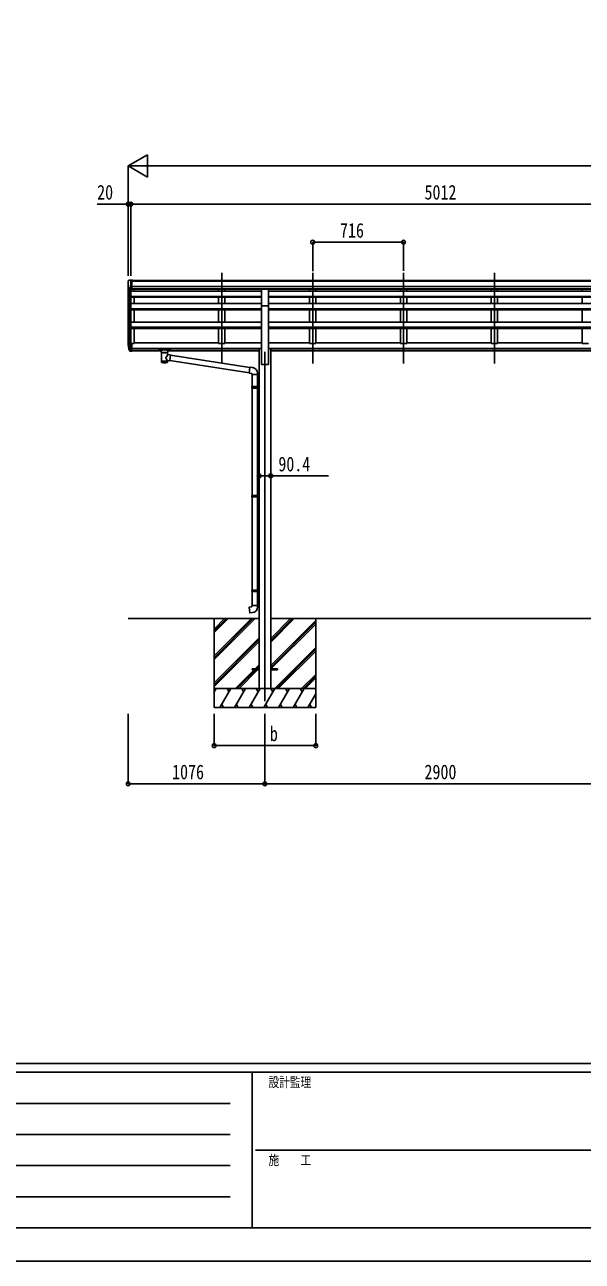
# Model space of a CAD drawing. Units: millimetres, scale not verified. Extents: x -14718 to 14718, y -10395 to 10395.
# Drawn here: x -6359 to -1968, y -10395 to -664 of the extents above; entities that cross this region are included whole.
import ezdxf
from ezdxf.enums import TextEntityAlignment as Align

# ---------------------------------------------------------------- set-up
doc = ezdxf.new("R2010")
doc.units = ezdxf.units.MM
doc.header["$LTSCALE"] = 40
for name, color, linetype in [('0-3_YKK_12', 2, 'Continuous'), ('0-4_YKK_13', 4, 'Continuous'), ('0-5_YKK_A1', 4, 'Continuous'), ('0-6_YKK_D', 6, 'Continuous'), ('0-7_YKK_ZWAK', 7, 'Continuous')]:
    doc.layers.add(name, color=color, linetype=linetype)
doc.styles.add('ＭＳ ゴシック', font='')
doc.styles.get('ＭＳ ゴシック').set_extended_font_data('MS Gothic')

msp = doc.modelspace()

# ---------------------------------------------------------------- linework, layer by layer
at = {"layer": '0-3_YKK_12'}
for p, q in [((-4807.43, -3331.29), (-4807.43, -2616.41)), ((-4091.43, -3331.29), (-4091.43, -2616.41)), ((-3375.43, -3331.29), (-3375.43, -2616.41)), ((-2659.43, -3331.29), (-2659.43, -2616.41)), ((-4467.43, -3237.5), (-4467.43, -5987.5))]:
    msp.add_line(p, q, dxfattribs=at)
at = {"layer": '0-4_YKK_13'}
for p, q in [((-5545.43, -2683.4), (-5545.43, -2684.03)), ((-5538.52, -2674.6), (-5542.59, -2680.4)), ((-5535.43, -2674.03), (-5537.76, -2674.17)), ((-5535.43, -2674.03), (-5516.93, -2674.03)), ((-5523.43, -2747.01), (-5523.43, -2674.03)), ((-5516.93, -2674.03), (-5506.93, -2674.12)), ((-5516.93, -2746.01), (-5516.93, -2674.03)), ((-5506.93, -2675.63), (-5506.93, -2674.12)), ((-5531.05, -2745.2), (-5540.33, -2729.13)), ((-5523.43, -2747.01), (-5528.64, -2746.7)), ((-5516.93, -2746.01), (-5523.43, -2746.01)), ((-4439.93, -2744.27), (-4494.93, -2744.27)), ((-4494.93, -2875.97), (-4494.93, -2744.27)), ((-4439.93, -2875.97), (-4439.93, -2744.27)), ((-4494.93, -2875.97), (-4439.93, -2875.97)), ((-5541.04, -3198.24), (-5530.87, -3217.42)), ((-5529.86, -3216.17), (-5539.62, -3197.75)), ((-5523.43, -3172.2), (-5523.43, -3234.09)), ((-5516.93, -3172.2), (-5523.43, -3172.2)), ((-5516.93, -3210.52), (-5523.43, -3210.52)), ((-5516.93, -3172.2), (-5516.93, -3233.27)), ((-5538.45, -3215.1), (-5530.87, -3232.59)), ((-5523.43, -3216.92), (-5528.56, -3216.92)), ((-5523.43, -3218.92), (-5528.28, -3218.92)), ((-5523.43, -3234.09), (-5528.28, -3234.09)), ((-5516.93, -3215.92), (-5523.43, -3215.92)), ((-5516.93, -3233.27), (-5523.43, -3233.27)), ((-5301.93, -3218.98), (-5301.93, -3229.74)), ((-5301.93, -3219.17), (-5301.93, -3220.71)), ((-5299.93, -3218.31), (-5216.93, -3218.31)), ((-5299.93, -3220.49), (-5216.93, -3220.49)), ((-5299.93, -3230.4), (-5285.43, -3230.4)), ((-5285.43, -3237.21), (-5285.43, -3226.93)), ((-5281.33, -3241.71), (-5281.35, -3322)), ((-5235.53, -3259.28), (-5235.53, -3241.7)), ((-5210.31, -3263.19), (-5235.53, -3259.28)), ((-5235.51, -3322), (-5235.53, -3305.37)), ((-5235.53, -3305.63), (-5217.33, -3308.45)), ((-5231.43, -3237.21), (-5231.43, -3226.93)), ((-5231.43, -3230.4), (-5216.93, -3230.4)), ((-5210.31, -3263.19), (-5217.33, -3308.45)), ((-4590.13, -3403.97), (-5217.06, -3306.71)), ((-5214.93, -3218.98), (-5214.93, -3229.74)), ((-4586.47, -3362.04), (-5210.62, -3265.21)), ((-4565.71, -3361.81), (-4586.55, -3359.99)), ((-4570.63, -3417.56), (-4524.63, -3417.56)), ((-4568.63, -3417.56), (-4568.63, -3511.56)), ((-4526.63, -3417.56), (-4526.63, -3509)), ((-4524.63, -3417.56), (-4524.63, -3406.64)), ((-4570.63, -3513.56), (-4569.63, -3511.56)), ((-4570.63, -3513.56), (-4526.63, -3513.56)), ((-4570.63, -3513.56), (-4570.63, -3521.56)), ((-4570.63, -3521.56), (-4526.63, -3521.56)), ((-4570.63, -3521.56), (-4569.63, -3523.56)), ((-4569.63, -3511.56), (-4526.63, -3511.56)), ((-4569.63, -3523.56), (-4526.63, -3523.56)), ((-4568.63, -3523.56), (-4568.63, -4367.74)), ((-4531.11, -3513.56), (-4531.54, -3511.56)), ((-4528.63, -3509.06), (-4512.63, -3508.59)), ((-4528.63, -3511.06), (-4528.63, -3509.06)), ((-4528.63, -3511.06), (-4526.63, -3511.06)), ((-4528.63, -3526.06), (-4528.63, -3524.06)), ((-4528.63, -3526.06), (-4512.63, -3526.53)), ((-4526.63, -3526.12), (-4526.63, -4365.19)), ((-4512.63, -3508.59), (-4512.63, -3526.53)), ((-4570.63, -4369.74), (-4569.63, -4367.74)), ((-4570.63, -4369.74), (-4526.63, -4369.74)), ((-4570.63, -4369.74), (-4570.63, -4377.74)), ((-4570.63, -4377.74), (-4526.63, -4377.74)), ((-4570.63, -4377.74), (-4569.63, -4379.74)), ((-4569.63, -4367.74), (-4526.63, -4367.74)), ((-4531.11, -4369.74), (-4531.54, -4367.74)), ((-4528.63, -4365.24), (-4512.63, -4364.77)), ((-4528.63, -4367.24), (-4528.63, -4365.24)), ((-4528.63, -4367.24), (-4526.63, -4367.24)), ((-4512.63, -4364.77), (-4512.63, -4382.71)), ((-4569.63, -4379.74), (-4526.63, -4379.74)), ((-4568.63, -4379.74), (-4568.63, -5112.9)), ((-4528.63, -4382.24), (-4528.63, -4380.24)), ((-4528.63, -4382.24), (-4512.63, -4382.71)), ((-4526.63, -4382.3), (-4526.63, -5110.35)), ((-4570.63, -5114.9), (-4569.63, -5112.9)), ((-4570.63, -5114.9), (-4526.63, -5114.9)), ((-4570.63, -5114.9), (-4570.63, -5122.9)), ((-4570.63, -5122.9), (-4526.63, -5122.9)), ((-4570.63, -5122.9), (-4569.63, -5124.9)), ((-4569.63, -5112.9), (-4526.63, -5112.9)), ((-4569.63, -5124.9), (-4526.63, -5124.9)), ((-4568.63, -5124.9), (-4568.63, -5234.9)), ((-4531.11, -5114.9), (-4531.54, -5112.9)), ((-4528.63, -5110.4), (-4512.63, -5109.93)), ((-4528.63, -5112.4), (-4528.63, -5110.4)), ((-4528.63, -5112.4), (-4526.63, -5112.4)), ((-4528.63, -5127.4), (-4528.63, -5125.4)), ((-4528.63, -5127.4), (-4512.63, -5127.87)), ((-4526.63, -5127.46), (-4526.63, -5234.9)), ((-4512.63, -5109.93), (-4512.63, -5127.87)), ((-4570.63, -5234.9), (-4524.63, -5234.9)), ((-4570.63, -5244.9), (-4570.63, -5234.9)), ((-4524.63, -5234.9), (-4524.63, -5245.82)), ((-4567.43, -5733), (-4567.43, -5742)), ((-4512.63, -5733), (-4567.43, -5733)), ((-4367.43, -5733), (-4422.23, -5733)), ((-4367.43, -5733), (-4367.43, -5742)), ((-4512.63, -5742), (-4567.43, -5742)), ((-4367.43, -5742), (-4422.23, -5742))]:
    msp.add_line(p, q, dxfattribs=at)
for points in [[(-5301.93, -3218.98), (-5301.89, -3218.78), (-5301.81, -3218.65), (-5301.71, -3218.55), (-5301.61, -3218.49), (-5301.49, -3218.45), (-5301.2, -3218.38), (-5300.71, -3218.34), (-5300.16, -3218.32), (-5299.93, -3218.31)], [(-5301.93, -3229.74), (-5301.89, -3229.93), (-5301.81, -3230.07), (-5301.71, -3230.16), (-5301.61, -3230.22), (-5301.49, -3230.27), (-5301.2, -3230.33), (-5300.71, -3230.38), (-5300.16, -3230.4), (-5299.93, -3230.4)], [(-5285.39, -3237.15), (-5285.42, -3237.51), (-5285.17, -3238.47), (-5284.65, -3239.35), (-5283.85, -3240.19), (-5282.73, -3240.99), (-5281.33, -3241.71)], [(-5235.53, -3241.7), (-5235.3, -3241.61), (-5233.94, -3240.87), (-5232.83, -3240.02), (-5232.07, -3239.16), (-5231.61, -3238.26), (-5231.44, -3237.37)], [(-5216.93, -3218.31), (-5216.58, -3218.32), (-5216.05, -3218.34), (-5215.6, -3218.4), (-5215.29, -3218.47), (-5215.13, -3218.57), (-5215.01, -3218.71), (-5214.94, -3218.89), (-5214.93, -3218.98)], [(-5216.93, -3230.4), (-5216.58, -3230.4), (-5216.05, -3230.37), (-5215.6, -3230.32), (-5215.29, -3230.24), (-5215.13, -3230.15), (-5215.01, -3230.01), (-5214.94, -3229.83), (-5214.93, -3229.74)], [(-4586.55, -3359.99), (-4590.55, -3405.81), (-4570.63, -3407.56), (-4570.63, -3417.56)], [(-4531.11, -3513.56), (-4531.11, -3521.56), (-4531.54, -3523.56)], [(-4528.63, -3524.06), (-4526.63, -3524.06), (-4526.63, -3511.06)], [(-4531.11, -4369.74), (-4531.11, -4377.74), (-4531.54, -4379.74)], [(-4528.63, -4380.24), (-4526.63, -4380.24), (-4526.63, -4367.24)], [(-4531.11, -5114.9), (-4531.11, -5122.9), (-4531.54, -5124.9)], [(-4528.63, -5125.4), (-4526.63, -5125.4), (-4526.63, -5112.4)], [(-4565.71, -5290.65), (-4586.55, -5292.47), (-4590.55, -5246.65), (-4570.63, -5244.9)]]:
    msp.add_lwpolyline(points, dxfattribs=at)
for centre, radius, start, end in [((-5542.43, -2683.4), 3, 93, 180), ((-5343.43, -2684.03), 202, 180, 192.90261), ((-5537.7, -2675.17), 1, 93.5, 145), ((-5528.46, -2743.7), 3, 210, 266.5), ((-5454.77, -3176.08), 89.07, 174.49576, 194.41188), ((-5455.48, -3171.8), 88.05, 177.22392, 197.21071), ((-5410.21, -3179.02), 133.22, 183.27987, 195.71302), ((-5528.28, -3215.92), 3, 210, 270), ((-5528.28, -3231.09), 3, 210, 270), ((-5528.56, -3215.42), 1.5, 210, 270), ((-4569.63, -3406.64), 45, 0, 85), ((-4569.63, -5245.82), 45, 275, 0)]:
    msp.add_arc(centre, radius, start, end, dxfattribs=at)
for centre, major_axis, ratio, start_param, end_param in [((-5299.93, -3220.71), (2, 0), 0.109601, 1.5707963, 3.1415927), ((-5258.43, -3226.93), (27, 0), 0.122176, 6.2831853, 9.424778), ((-5258.42, -3242.16), (-22.91, 0.42), 0.072511, 0.0008029, 1.5715993), ((-5258.42, -3243.79), (-22.91, 0.42), 0.072511, 0.0008029, 1.5715993), ((-5258.44, -3242.16), (22.92, 0.42), 0.07247, 4.71158, 6.2823764), ((-5258.44, -3243.79), (22.92, 0.42), 0.07247, 4.71158, 6.2823764), ((-5258.43, -3285.82), (-22.81, -26.62), 0.234429, 1.6855472, 3.1268519), ((-5255.88, -3283.18), (20.32, -22.25), 0.045535, 0.0389954, 1.3075346), ((-5247.43, -3237.21), (16, 0), 0.361356, 6.2636979, 6.2831853), ((-5216.93, -3220.71), (2, 0), 0.109601, 0, 1.5707963), ((-5258.43, -3322), (22.92, 0), 0.101955, 3.1415499, 6.2833984), ((-5258.43, -3309.56), (22.91, 0), 0.122865, 3.1415927, 6.2831853)]:
    msp.add_ellipse(centre, major_axis=major_axis, ratio=ratio, start_param=start_param, end_param=end_param, dxfattribs=at)
at = {"layer": '0-5_YKK_A1'}
for p, q in [((-5543.43, -3176.07), (-5543.43, -2712.38)), ((-5516.93, -2675.63), (-527.93, -2675.63)), ((-5516.93, -2680.98), (-527.93, -2680.98)), ((-5516.93, -2724.51), (-517.93, -2724.51)), ((-5539.15, -2731.18), (-5539.15, -3198.64)), ((-5529.43, -2746.54), (-5529.43, -3216.64)), ((-5523.43, -2747.01), (-5523.43, -3172.2)), ((-4494.93, -2760.41), (-5523.43, -2760.41)), ((-5523.43, -2802.11), (-4494.93, -2802.11)), ((-5523.43, -2803.8), (-4494.93, -2803.8)), ((-5523.43, -2808.21), (-4494.93, -2808.21)), ((-5516.93, -2742.18), (-517.93, -2742.18)), ((-4494.93, -2744.55), (-5516.93, -2744.55)), ((-5498.43, -2744.55), (-5498.43, -2760.41)), ((-5498.43, -2808.21), (-5498.43, -2859.18)), ((-4832.43, -2744.64), (-4832.43, -2760.41)), ((-4832.43, -2808.21), (-4832.43, -2859.18)), ((-4782.43, -2744.64), (-4782.43, -2760.41)), ((-4782.43, -2808.21), (-4782.43, -2859.18)), ((-4439.93, -2744.55), (-1594.93, -2744.55)), ((-1594.93, -2760.41), (-4439.93, -2760.41)), ((-4439.93, -2802.11), (-1594.93, -2802.11)), ((-4439.93, -2803.8), (-1594.93, -2803.8)), ((-4439.93, -2808.21), (-1594.93, -2808.21)), ((-4116.43, -2744.64), (-4116.43, -2760.41)), ((-4116.43, -2808.21), (-4116.43, -2859.18)), ((-4066.43, -2744.64), (-4066.43, -2760.41)), ((-4066.43, -2808.21), (-4066.43, -2859.18)), ((-3400.43, -2744.64), (-3400.43, -2760.41)), ((-3400.43, -2808.21), (-3400.43, -2859.18)), ((-3350.43, -2744.64), (-3350.43, -2760.41)), ((-3350.43, -2808.21), (-3350.43, -2859.18)), ((-2684.43, -2744.64), (-2684.43, -2760.41)), ((-2684.43, -2808.21), (-2684.43, -2859.18)), ((-2634.43, -2744.64), (-2634.43, -2760.41)), ((-2634.43, -2808.21), (-2634.43, -2859.18)), ((-1968.43, -2744.64), (-1968.43, -2760.41)), ((-1968.43, -2808.21), (-1968.43, -2859.18)), ((-5523.43, -2859.18), (-4494.93, -2859.18)), ((-5523.43, -2899.83), (-4494.93, -2899.83)), ((-5523.43, -2901.52), (-4494.93, -2901.52)), ((-5523.27, -2908.24), (-4494.93, -2908.24)), ((-5498.43, -2908.24), (-5498.43, -3004.93)), ((-4832.43, -2908.24), (-4832.43, -3004.93)), ((-4782.43, -2908.24), (-4782.43, -3004.93)), ((-4494.93, -3337.5), (-4494.93, -2875.97)), ((-4439.93, -2859.18), (-1594.93, -2859.18)), ((-4439.93, -3337.5), (-4439.93, -2875.97)), ((-4439.93, -2899.83), (-1594.93, -2899.83)), ((-4439.93, -2901.52), (-1594.93, -2901.52)), ((-4439.93, -2908.24), (-1594.93, -2908.24)), ((-4116.43, -2908.24), (-4116.43, -3004.93)), ((-4066.43, -2908.24), (-4066.43, -3004.93)), ((-3400.43, -2908.24), (-3400.43, -3004.93)), ((-3350.43, -2908.24), (-3350.43, -3004.93)), ((-2684.43, -2908.24), (-2684.43, -3004.93)), ((-2634.43, -2908.24), (-2634.43, -3004.93)), ((-1968.43, -2908.24), (-1968.43, -3004.93)), ((-5523.43, -3004.93), (-4494.93, -3004.93)), ((-4439.93, -3004.93), (-1594.93, -3004.93)), ((-4494.93, -3044.39), (-5523.43, -3044.39)), ((-4494.93, -3046.07), (-5523.43, -3046.07)), ((-4494.93, -3055.11), (-5523.43, -3055.11)), ((-5498.43, -3055.11), (-5498.43, -3173.03)), ((-4832.43, -3055.11), (-4832.43, -3173.03)), ((-4782.43, -3055.11), (-4782.43, -3173.03)), ((-1594.93, -3044.39), (-4439.93, -3044.39)), ((-1594.93, -3046.07), (-4439.93, -3046.07)), ((-1594.93, -3055.11), (-4439.93, -3055.11)), ((-4116.43, -3055.11), (-4116.43, -3173.03)), ((-4066.43, -3055.11), (-4066.43, -3173.03)), ((-3400.43, -3055.11), (-3400.43, -3173.03)), ((-3350.43, -3055.11), (-3350.43, -3173.03)), ((-2684.43, -3055.11), (-2684.43, -3173.03)), ((-2634.43, -3055.11), (-2634.43, -3173.03)), ((-1968.43, -3055.11), (-1968.43, -3173.03)), ((-5516.93, -3173.03), (-5498.43, -3173.03)), ((-5498.43, -3168.23), (-4832.43, -3168.23)), ((-4832.43, -3173.03), (-4782.43, -3173.03)), ((-4782.43, -3168.23), (-4494.93, -3168.23)), ((-4512.63, -3211.12), (-4512.63, -5887.5)), ((-4512.63, -3211.12), (-4494.93, -3211.12)), ((-4439.93, -3168.23), (-4116.43, -3168.23)), ((-4439.93, -3211.12), (-4422.23, -3211.12)), ((-4422.23, -3211.12), (-4422.23, -5887.5)), ((-4116.43, -3173.03), (-4066.43, -3173.03)), ((-4066.43, -3168.23), (-3400.43, -3168.23)), ((-3400.43, -3173.03), (-3350.43, -3173.03)), ((-3350.43, -3168.23), (-2684.43, -3168.23)), ((-2684.43, -3173.03), (-2634.43, -3173.03)), ((-2634.43, -3168.23), (-1968.43, -3168.23)), ((-1968.43, -3173.03), (-1918.43, -3173.03)), ((-5516.93, -3212.54), (-4512.63, -3212.54)), ((-5516.93, -3213.92), (-4512.63, -3213.92)), ((-5516.93, -3231.09), (-5285.43, -3231.09)), ((-5231.43, -3231.09), (-4512.63, -3231.09)), ((-4422.23, -3212.54), (-1612.63, -3212.54)), ((-4422.23, -3213.92), (-1612.63, -3213.92)), ((-4422.23, -3231.09), (-1612.63, -3231.09)), ((-4494.93, -3337.5), (-4439.93, -3337.5)), ((-5543.43, -5337.5), (-4512.63, -5337.5)), ((-4867.43, -5337.5), (-4867.43, -6037.5)), ((-4867.43, -5631.68), (-4573.25, -5337.5)), ((-4867.43, -5645.82), (-4559.11, -5337.5)), ((-4867.43, -5659.96), (-4544.97, -5337.5)), ((-4867.43, -5447.83), (-4757.1, -5337.5)), ((-4867.43, -5433.69), (-4771.24, -5337.5)), ((-4867.43, -5419.55), (-4785.38, -5337.5)), ((-4422.23, -5337.5), (-1612.63, -5337.5)), ((-4422.23, -5523.13), (-4236.6, -5337.5)), ((-4422.23, -5508.99), (-4250.74, -5337.5)), ((-4422.23, -5494.85), (-4264.88, -5337.5)), ((-4067.43, -5337.5), (-4067.43, -6037.5)), ((-4422.23, -5706.98), (-4067.43, -5352.18)), ((-4422.23, -5721.12), (-4067.43, -5366.32)), ((-4419.97, -5733), (-4067.43, -5380.46)), ((-4867.43, -5843.81), (-4512.63, -5489.01)), ((-4867.43, -5857.95), (-4512.63, -5503.15)), ((-4867.43, -5872.09), (-4512.63, -5517.29)), ((-4390.62, -5887.5), (-4067.43, -5564.31)), ((-4376.48, -5887.5), (-4067.43, -5578.45)), ((-4362.34, -5887.5), (-4067.43, -5592.59)), ((-4544.49, -5733), (-4512.63, -5701.14)), ((-4530.35, -5733), (-4512.63, -5715.28)), ((-4516.2, -5733), (-4512.63, -5729.43)), ((-4698.99, -5887.5), (-4553.49, -5742)), ((-4684.85, -5887.5), (-4539.35, -5742)), ((-4670.7, -5887.5), (-4525.2, -5742)), ((-4178.49, -5887.5), (-4067.43, -5776.44)), ((-4164.35, -5887.5), (-4067.43, -5790.58)), ((-4150.2, -5887.5), (-4067.43, -5804.73)), ((-4067.43, -5887.5), (-4867.43, -5887.5)), ((-4867.43, -5915), (-4851.55, -5887.5)), ((-4822.68, -6037.5), (-4736.08, -5887.5)), ((-4751.08, -5913.48), (-4766.08, -5887.5)), ((-4707.21, -6037.5), (-4620.61, -5887.5)), ((-4635.61, -5913.48), (-4650.61, -5887.5)), ((-4591.74, -6037.5), (-4505.14, -5887.5)), ((-4520.14, -5913.48), (-4535.14, -5887.5)), ((-4476.27, -6037.5), (-4389.67, -5887.5)), ((-4404.67, -5913.48), (-4419.67, -5887.5)), ((-4360.8, -6037.5), (-4274.2, -5887.5)), ((-4289.2, -5913.48), (-4304.2, -5887.5)), ((-4245.33, -6037.5), (-4158.73, -5887.5)), ((-4188.73, -5887.5), (-4173.73, -5913.48)), ((-4129.86, -6037.5), (-4067.43, -5929.36)), ((-4073.26, -5887.5), (-4067.43, -5897.6)), ((-4807.69, -6011.52), (-4792.69, -6037.5)), ((-4692.22, -6011.52), (-4677.22, -6037.5)), ((-4576.74, -6011.52), (-4561.74, -6037.5)), ((-4461.27, -6011.52), (-4446.28, -6037.5)), ((-4345.8, -6011.52), (-4330.81, -6037.5)), ((-4230.33, -6011.52), (-4215.34, -6037.5)), ((-4114.87, -6011.52), (-4099.87, -6037.5)), ((-4867.43, -6037.5), (-4067.43, -6037.5))]:
    msp.add_line(p, q, dxfattribs=at)
at = {"layer": '0-6_YKK_D'}
for p, q in [((-5543.43, -1775.63), (-5391.88, -1688.13)), ((-5391.88, -1863.13), (-5391.88, -1688.13)), ((-5543.43, -2640.85), (-5543.43, -1774.63)), ((-5543.43, -1775.63), (-5391.88, -1863.13)), ((-5543.43, -1775.63), (-5240.32, -1775.63)), ((-5368.43, -1775.63), (5061.57, -1775.63)), ((-5543.43, -2639.85), (-5543.43, -2074.63)), ((-5523.43, -2639.85), (-5523.43, -2074.63)), ((-5523.43, -2639.85), (-5523.43, -2074.63)), ((-511.43, -2075.63), (-5523.43, -2075.63)), ((-4091.43, -2603.45), (-4091.43, -2374.63)), ((-4091.43, -2375.63), (-3375.43, -2375.63)), ((-3375.43, -2600.57), (-3375.43, -2374.63)), ((-5543.43, -6087.5), (-5543.43, -6638.5)), ((-4867.43, -6087.5), (-4867.43, -6338.5)), ((-4467.43, -6087.5), (-4467.43, -6638.5)), ((-4467.43, -6087.5), (-4467.43, -6638.5)), ((-4067.43, -6087.5), (-4067.43, -6338.5)), ((-4867.43, -6337.5), (-4067.43, -6337.5)), ((-5543.43, -6637.5), (-4467.43, -6637.5)), ((-4467.43, -6637.5), (-1567.43, -6637.5))]:
    msp.add_line(p, q, dxfattribs=at)
for points in [[(-5523.43, -2075.63), (-5543.43, -2075.63), (-5789.73, -2075.63)], [(-4512.63, -4214.39), (-4422.23, -4214.39), (-3965.93, -4214.39)]]:
    msp.add_lwpolyline(points, dxfattribs=at)
for centre in [(-5543.43, -2075.63), (-5523.43, -2075.63), (-5523.43, -2075.63), (-4091.43, -2375.63), (-3375.43, -2375.63), (-4512.63, -4214.39), (-4422.23, -4214.39), (-4867.43, -6337.5), (-4067.43, -6337.5), (-5543.43, -6637.5), (-4467.43, -6637.5), (-4467.43, -6637.5)]:
    msp.add_circle(centre, 14.88, dxfattribs=at)
at = {"layer": '0-7_YKK_ZWAK'}
for p, q in [((13632.57, -8837.5), (-13667.43, -8837.5)), ((-4567.43, -8907.5), (-13667.43, -8907.5)), ((-4567.43, -8907.5), (-4567.43, -10132.5)), ((-17.43, -8907.5), (-4567.43, -8907.5)), ((-13518.68, -9152.5), (-4742.43, -9152.5)), ((-13518.68, -9397.5), (-4742.43, -9397.5)), ((-4541.18, -9520), (-17.43, -9520)), ((-13518.68, -9642.5), (-4742.43, -9642.5)), ((-13518.68, -9887.5), (-4742.43, -9887.5)), ((-13667.43, -10132.5), (-4567.43, -10132.5)), ((-4567.43, -10132.5), (-17.43, -10132.5))]:
    msp.add_line(p, q, dxfattribs=at)
msp.add_lwpolyline([(-14717.5, -10395), (14717.5, -10395), (14717.5, 10395), (-14717.5, 10395)], close=True, dxfattribs=at)

# ---------------------------------------------------------------- texts
at = {"layer": '0-6_YKK_D', "style": 'ＭＳ ゴシック', "width": 0.8}
for s, p in [('20', (-5788.73, -2074.63)), ('5012', (-3210.63, -2074.63)), ('716', (-3876.23, -2374.63)), ('90.4', (-4361.73, -4213.39)), ('b', (-4428.13, -6336.5)), ('1076', (-5198.63, -6636.5)), ('2900', (-3210.63, -6636.5))]:
    msp.add_text(s, height=115.5, dxfattribs=at).set_placement(p, align=Align.BOTTOM_LEFT)
at = {"layer": '0-7_YKK_ZWAK', "style": 'ＭＳ ゴシック', "width": 0.8}
for s, p in [('設計監理', (-4439.1, -9047.5)), ('施\u3000\u3000工', (-4439.1, -9660))]:
    msp.add_text(s, height=76.98, dxfattribs=at).set_placement(p, align=Align.BOTTOM_LEFT)

doc.saveas('drawing.dxf')
